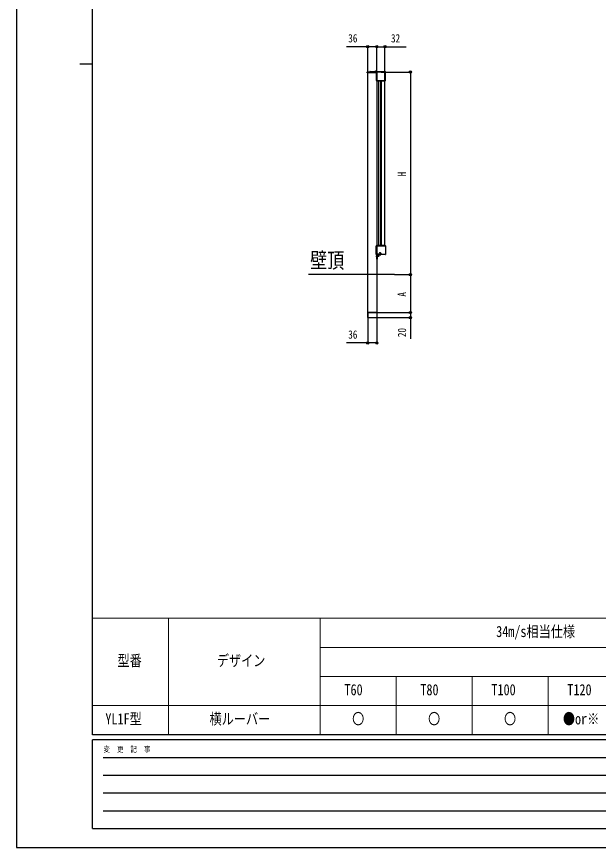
# Model space of a CAD drawing. Units: millimetres, scale not verified. Extents: x -4205 to 4205, y -2970 to 2970.
# Drawn here: x -4205 to -1906, y -2970 to 311 of the extents above; entities that cross this region are included whole.
import ezdxf
from ezdxf.enums import TextEntityAlignment as Align

# ---------------------------------------------------------------- set-up
doc = ezdxf.new("R2010")
doc.units = ezdxf.units.MM
doc.header["$LTSCALE"] = 16
doc.layers.add('0-1_TABLE1', color=7, linetype='Continuous', lineweight=18)
for name, color, linetype in [('0-2_USER1', 3, 'Continuous'), ('0-3_YKK_11', 7, 'Continuous'), ('0-4_YKK_A1', 4, 'Continuous'), ('0-5_YKK_D', 6, 'Continuous'), ('0-6_YKK_ZWAK', 7, 'Continuous')]:
    doc.layers.add(name, color=color, linetype=linetype)
doc.styles.add('ＭＳ ゴシック', font='')
doc.styles.get('ＭＳ ゴシック').set_extended_font_data('MS Gothic')

msp = doc.modelspace()

# ---------------------------------------------------------------- linework, layer by layer
at = {"layer": '0-1_TABLE1'}
for p, q in [((-3904.98, -2065), (-4.98, -2065)), ((-3904.98, -2065), (-3904.98, -2525)), ((-3604.98, -2065), (-3604.98, -2525)), ((-3004.98, -2065), (-3004.98, -2525)), ((-3004.98, -2180), (-4.98, -2180)), ((-3004.98, -2295), (-4.98, -2295)), ((-2704.98, -2295), (-2704.98, -2525)), ((-2404.98, -2295), (-2404.98, -2525)), ((-2104.98, -2295), (-2104.98, -2525)), ((-3904.98, -2410), (-4.98, -2410)), ((-3904.98, -2525), (-4.98, -2525))]:
    msp.add_line(p, q, dxfattribs=at)
at = {"layer": '0-3_YKK_11'}
for p, q in [((-2751.66, 57.49), (-2779.96, 57.49)), ((-2751.66, -593.38), (-2779.96, -593.38))]:
    msp.add_line(p, q, dxfattribs=at)
at = {"layer": '0-4_YKK_A1'}
for p, q in [((-2819.46, 88.99), (-2819.46, 91.99)), ((-2785.96, 88.99), (-2819.46, 88.99)), ((-2817.96, 93.49), (-2750.47, 93.49)), ((-2817.96, 91.99), (-2817.96, 88.99)), ((-2817.46, -707.91), (-2817.46, 88.99)), ((-2808.16, 94.49), (-2750.17, 94.49)), ((-2788.64, 93.49), (-2780.69, 93.49)), ((-2786.91, 91.99), (-2786.91, 93.49)), ((-2781.46, 93.49), (-2785.96, 88.99)), ((-2783.52, 93.7), (-2784.66, 93.09)), ((-2784.24, 95.97), (-2784.24, 95.09)), ((-2783.69, 92.19), (-2783.69, 58.69)), ((-2782.59, 95.57), (-2783.52, 93.7)), ((-2783.47, 93.49), (-2783.47, 91.48)), ((-2748.21, 93.17), (-2782.71, 93.17)), ((-2782.41, 91.99), (-2782.41, 93.49)), ((-2781.46, 91.99), (-2781.46, -630.88)), ((-2781.19, 93.49), (-2781.19, 91.99)), ((-2779.76, 93.49), (-2779.76, 91.99)), ((-2766.19, 93.49), (-2766.19, 91.99)), ((-2764.76, 93.49), (-2764.76, 91.99)), ((-2749.76, 58.49), (-2749.46, 91.99)), ((-2748.26, 58.48), (-2747.97, 90.97)), ((-2747.23, 58.69), (-2747.23, 92.19)), ((-2747.22, 62.97), (-2746.97, 91.26)), ((-2782.71, 57.71), (-2782.49, 57.71)), ((-2782.49, 57.71), (-2782.21, 57.9)), ((-2779.96, -593.38), (-2779.96, 57.49)), ((-2775.16, 57.49), (-2775.16, 57.9)), ((-2773.96, -593.38), (-2773.96, 57.49)), ((-2773.46, 57.96), (-2757.46, 57.96)), ((-2773.16, -593.38), (-2773.16, 57.49)), ((-2765.37, -593.38), (-2765.37, 57.49)), ((-2757.46, 57.96), (-2756.46, 57.9)), ((-2756.46, 57.9), (-2748.71, 57.9)), ((-2751.66, 57.49), (-2751.66, -593.38)), ((-2749.76, 58.49), (-2748.26, 58.48)), ((-2748.44, 57.71), (-2748.71, 57.9)), ((-2748.43, 57.71), (-2748.21, 57.71)), ((-2783.69, -628.08), (-2783.69, -594.58)), ((-2782.71, -593.6), (-2782.49, -593.6)), ((-2782.49, -593.6), (-2782.21, -593.79)), ((-2775.16, -593.79), (-2775.16, -593.38)), ((-2773.46, -593.85), (-2757.46, -593.85)), ((-2770.66, -620.88), (-2771.16, -621.38)), ((-2770.66, -620.88), (-2768.16, -620.88)), ((-2767.66, -622.88), (-2767.66, -627.38)), ((-2766.16, -622.88), (-2766.16, -626.88)), ((-2757.46, -593.85), (-2756.46, -593.79)), ((-2756.46, -593.79), (-2748.71, -593.79)), ((-2748.44, -593.6), (-2748.71, -593.79)), ((-2748.43, -593.6), (-2748.21, -593.6)), ((-2747.23, -594.58), (-2747.23, -628.08)), ((-2772.46, -635.88), (-2785.5, -635.88)), ((-2748.21, -629.06), (-2782.71, -629.06)), ((-2781.46, -646.88), (-2781.46, -630.38)), ((-2781.46, -646.88), (-2781.46, -707.91)), ((-2779.96, -646.88), (-2781.46, -646.88)), ((-2779.96, -646.88), (-2781.46, -646.88)), ((-2779.96, -629.88), (-2779.96, -646.88)), ((-2779.96, -631.63), (-2779.96, -637.88)), ((-2779.96, -631.63), (-2779.45, -631.63)), ((-2779.96, -640.13), (-2779.96, -633.88)), ((-2779.96, -640.13), (-2779.45, -640.13)), ((-2779.46, -629.38), (-2768.66, -629.38)), ((-2779.45, -631.63), (-2779.45, -637.88)), ((-2779.45, -640.13), (-2779.45, -633.88)), ((-2768.16, -627.88), (-2778.96, -627.88)), ((-2778.96, -640.88), (-2778.96, -631.38)), ((-2777.96, -630.38), (-2768.66, -630.38)), ((-2765.16, -624.88), (-2765.16, -626.88)), ((-2712.13, -707.91), (-3051.28, -707.91)), ((-2781.46, -707.91), (-2781.46, -857.91)), ((-2781.26, -858.91), (-2817.66, -858.91)), ((-2817.66, -877.91), (-2781.26, -877.91))]:
    msp.add_line(p, q, dxfattribs=at)
for points in [[(-2749.46, 91.99), (-2782.96, 91.99), (-2817.96, 91.99)], [(-2786.74, 95.57), (-2785.81, 93.7), (-2784.66, 93.09)], [(-2785.09, 95.97), (-2785.09, 95.09), (-2784.24, 95.09)], [(-2782.21, 57.9), (-2774.46, 57.9), (-2773.46, 57.96)], [(-2762.96, -593.85), (-2762.96, -593.38), (-2762.96, 57.49), (-2762.96, 57.99)], [(-2782.21, -593.79), (-2774.46, -593.79), (-2773.46, -593.85)], [(-2771.16, -621.38), (-2771.16, -622.38), (-2768.16, -622.38)], [(-2777.87, -633.8), (-2779.77, -634.73), (-2780.38, -635.88)], [(-2777.87, -637.95), (-2779.77, -637.02), (-2780.38, -635.88)], [(-2781.46, -857.91), (-2817.46, -857.91), (-2817.46, -707.91)], [(-2817.66, -877.91), (-2817.66, -857.91), (-2781.26, -857.91), (-2781.26, -877.91)]]:
    msp.add_lwpolyline(points, dxfattribs=at)
for centre, radius, start, end in [((-2817.96, 91.99), 1.5, 90, 180), ((-2808.16, 93.49), 1, 90, 180), ((-2788.64, 93.76), 0.274, 142.28591, 270), ((-2784.66, 90.69), 5.3, 94.59941, 142.28591), ((-2784.66, 90.69), 5.3, 37.71409, 85.40059), ((-2782.71, 92.19), 0.981, 90, 180), ((-2780.69, 93.76), 0.274, 270, 37.71409), ((-2750.47, 90.99), 2.5, 359.5, 90), ((-2750.17, 91.29), 3.2, 359.5, 90), ((-2748.21, 92.19), 0.981, 0, 90), ((-2782.71, 58.69), 0.981, 180, 270), ((-2748.22, 62.98), 1, 269.5, 359.5), ((-2748.21, 58.69), 0.981, 270, 0), ((-2782.71, -594.58), 0.981, 90, 180), ((-2768.16, -622.88), 2, 0, 90), ((-2768.16, -622.88), 0.5, 0, 90), ((-2748.21, -594.58), 0.981, 0, 90), ((-2782.71, -628.08), 0.981, 180, 270), ((-2778.96, -630.38), 2.5, 90, 180), ((-2779.46, -629.88), 0.5, 90, 180), ((-2779.96, -640.88), 1, 270, 0), ((-2779.96, -640.88), 1, 270, 0), ((-2783, -635.88), 5.53, 43.21261, 50.20587), ((-2783, -635.88), 5.53, 309.79413, 316.78739), ((-2783, -635.88), 5.53, 316.78739, 43.21261), ((-2777.96, -631.38), 1, 90, 180), ((-2768.66, -626.88), 2.5, 270, 0), ((-2768.66, -626.88), 3.5, 270, 0), ((-2768.16, -627.38), 0.5, 270, 0), ((-2766.16, -624.88), 1, 0, 90), ((-2748.21, -628.08), 0.981, 270, 0)]:
    msp.add_arc(centre, radius, start, end, dxfattribs=at)
at = {"layer": '0-5_YKK_D'}
for p, q in [((-2817.46, 89.99), (-2817.46, 193.09)), ((-2781.46, 92.99), (-2781.46, 193.09)), ((-2781.46, 89.99), (-2781.46, 193.09)), ((-2749.46, 88.91), (-2749.46, 193.09)), ((-2764.44, 92.09), (-2647.86, 92.09)), ((-2648.86, 92.09), (-2648.86, -707.91)), ((-2711.13, -707.91), (-2647.86, -707.91)), ((-2711.13, -707.91), (-2647.86, -707.91)), ((-2648.86, -707.91), (-2648.86, -857.91)), ((-2817.46, -858.91), (-2817.46, -978.91)), ((-2781.46, -858.91), (-2781.46, -978.91)), ((-2780.26, -857.91), (-2647.86, -857.91)), ((-2780.26, -857.91), (-2647.86, -857.91)), ((-2780.26, -877.91), (-2647.86, -877.91))]:
    msp.add_line(p, q, dxfattribs=at)
for points in [[(-2781.46, 192.09), (-2817.46, 192.09), (-2901.26, 192.09)], [(-2781.46, 192.09), (-2749.46, 192.09), (-2665.66, 192.09)], [(-2648.86, -857.91), (-2648.86, -877.91), (-2648.86, -961.71)], [(-2781.46, -977.91), (-2817.46, -977.91), (-2901.26, -977.91)]]:
    msp.add_lwpolyline(points, dxfattribs=at)
for centre in [(-2817.46, 192.09), (-2781.46, 192.09), (-2781.46, 192.09), (-2749.46, 192.09), (-2648.86, 92.09), (-2648.86, -707.91), (-2648.86, -707.91), (-2648.86, -857.91), (-2648.86, -857.91), (-2648.86, -877.91), (-2817.46, -977.91), (-2781.46, -977.91)]:
    msp.add_circle(centre, 4.25, dxfattribs=at)
at = {"layer": '0-6_YKK_ZWAK'}
for p, q in [((-3904.98, -2525), (-3904.98, 2775)), ((-3954.98, 125), (-3904.98, 125)), ((3895.02, -2525), (-3904.98, -2525)), ((-1304.98, -2545), (-3904.98, -2545)), ((-3904.98, -2895), (-3904.98, -2545)), ((-3862.48, -2615), (-1354.98, -2615)), ((-3862.48, -2685), (-1354.98, -2685)), ((-3862.48, -2755), (-1354.98, -2755)), ((-3862.48, -2825), (-1354.98, -2825)), ((-3904.98, -2895), (-1304.98, -2895))]:
    msp.add_line(p, q, dxfattribs=at)
msp.add_lwpolyline([(-4205, -2970), (4205, -2970), (4205, 2970), (-4205, 2970)], close=True, dxfattribs=at)

# ---------------------------------------------------------------- texts
at = {"layer": '0-1_TABLE1', "style": 'ＭＳ ゴシック', "width": 0.8}
for s, p in [('34m/s相当仕様', (-2309.78, -2152.5)), ('型番', (-3806.18, -2267.5)), ('デザイン', (-3413.78, -2267.5)), ('T60', (-2909.38, -2382.5)), ('T80', (-2609.38, -2382.5)), ('T100', (-2328.58, -2382.5)), ('T120', (-2028.58, -2382.5)), ('YL1F型', (-3854.18, -2497.5)), ('横ルーバー', (-3442.58, -2497.5)), ('〇', (-2878.98, -2497.5)), ('〇', (-2578.98, -2497.5)), ('〇', (-2278.98, -2497.5)), ('●or※', (-2046.18, -2497.5))]:
    msp.add_text(s, height=43.99, dxfattribs=at).set_placement(p, align=Align.BOTTOM_LEFT)
at = {"layer": '0-2_USER1', "style": 'ＭＳ ゴシック', "width": 0.8}
msp.add_text('壁頂', height=61.58, dxfattribs=at).set_placement((-3044.76, -700.93), align=Align.BOTTOM_LEFT)
at = {"layer": '0-5_YKK_D', "style": 'ＭＳ ゴシック', "width": 0.8}
for s, p in [('36', (-2894.26, 199.09)), ('32', (-2725.46, 199.09)), ('36', (-2894.26, -970.91))]:
    msp.add_text(s, height=32.99, dxfattribs=at).set_placement(p, align=Align.BOTTOM_LEFT)
for s, p in [('H', (-2655.86, -319.91)), ('A', (-2655.86, -794.91)), ('20', (-2655.86, -954.71))]:
    msp.add_text(s, height=32.99, rotation=90, dxfattribs=at).set_placement(p, align=Align.BOTTOM_LEFT)
at = {"layer": '0-6_YKK_ZWAK', "style": 'ＭＳ ゴシック', "width": 0.8}
msp.add_text('変  更  記  事', height=21.99, dxfattribs=at).set_placement((-3861.31, -2600), align=Align.BOTTOM_LEFT)

doc.saveas('drawing.dxf')
